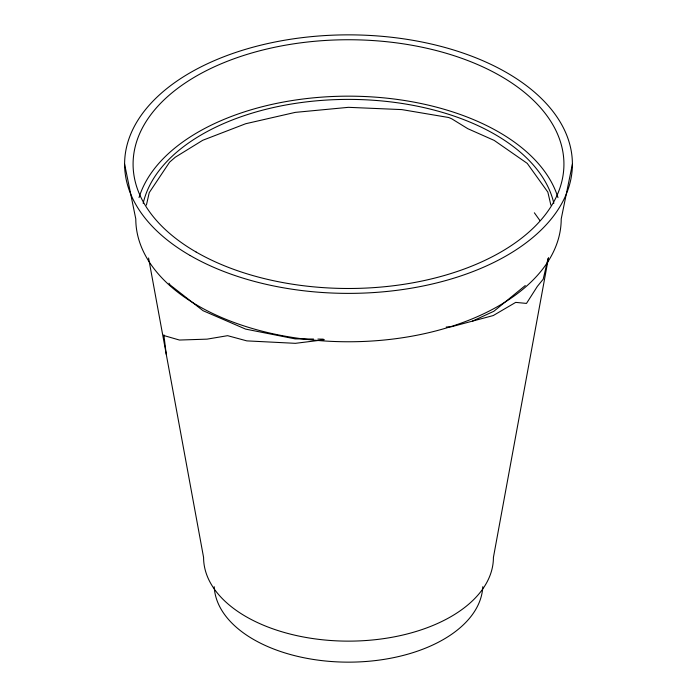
<?xml version="1.0" encoding="UTF-8"?>
<svg xmlns="http://www.w3.org/2000/svg" width="697" height="697" viewBox="0 0 697 697"><rect width="100%" height="100%" fill="white"/><g stroke="black" fill="none" stroke-linecap="round" stroke-linejoin="round"><path stroke-width="1.05" d="M548.504 257.611L493.415 557.469A144.915 83.666 0 0 1 348.5 641.135A144.915 83.666 0 0 1 203.585 557.469L148.566 258.003M572.403 164.117L561.207 218.963A212.707 122.803 0 0 1 348.5 341.765A212.707 122.803 0 0 1 135.793 218.963L124.597 164.117M146.405 205.084L149.245 192.625L169.589 162.157L175.295 157.2L202.757 140.271L245.649 123.744L295.284 112.374L348.5 107.329L401.838 109.603L448.641 117.497L451.769 118.821L467.765 128.675L494.217 140.419L527.228 163.368L547.842 192.111L550.883 205.145M548.042 258.482L543.198 279.218L537.352 286.397L526.488 303.413L515.702 302.385L493.258 315.549L451.63 326.71L446.202 327.032M525.294 285.526L493.859 311.271L472.444 321.125M324.393 339.727L295.371 343.333L246.808 340.877L227.614 335.675L207.053 339.143L179.434 340.04L164.091 335.614L163.856 334.9L166.269 354.355M313.537 339.047L295.127 338.881L245.614 329.106L203.062 310.714L170.199 285.038L168.988 283.235M317.867 339.09L323.286 339.143M534.355 212.794L539.887 220.496M482.786 586.708A134.338 77.559 0 0 1 348.5 662.15A134.338 77.559 0 0 1 214.214 586.708M143.164 203.358A207.105 119.57 0 0 1 348.5 99.392A207.105 119.57 0 0 1 553.836 203.358M139.034 197.608A212.707 122.803 0 0 1 348.5 96.16A212.707 122.803 0 0 1 557.966 197.608M190.176 255.52A223.903 129.267 0 0 0 564.77 197.573A223.903 129.267 0 0 0 290.553 39.259A223.903 129.267 0 0 0 190.176 255.52M196.171 252.061A215.434 124.38 0 0 0 556.589 196.31A215.434 124.38 0 0 0 292.74 43.981A215.434 124.38 0 0 0 196.171 252.061"/></g></svg>
